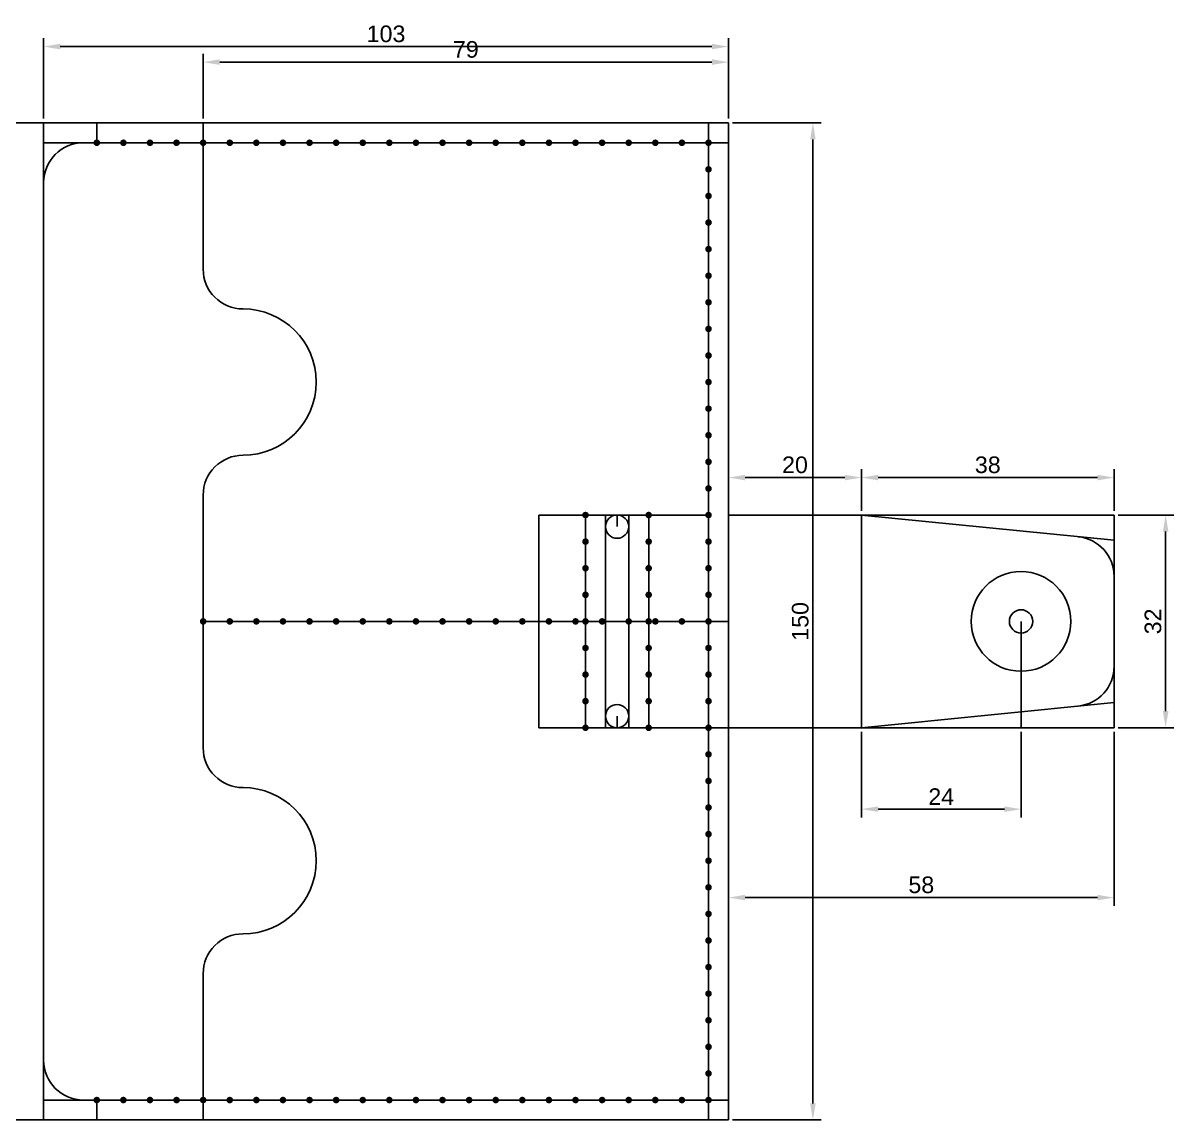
# Model space of a CAD drawing. Header units: millimetres. Extents: x 1335 to 6986, y 304 to 1543.
# Drawn here: x 2566.8 to 2739.9, y 1099.7 to 1264.7 of the extents above; entities that cross this region are included whole.
import ezdxf

# ---------------------------------------------------------------- set-up
doc = ezdxf.new("R2010")
doc.units = ezdxf.units.MM
doc.styles.get("Standard").update_dxf_attribs({"font": 'arial.ttf'})
doc.dimstyles.new('ISO-25', dxfattribs={"dimtxt": 2.5, "dimasz": 2.5, "dimexe": 1.25, "dimexo": 0.625, "dimtad": 1, "dimtxsty": 'Standard', "dimcen": 2.5, "dimadec": 0, "dimazin": 0, "dimtfac": 1, "dimtmove": 0, "dimatfit": 3, "dimfxl": 1, "dimarcsym": 0})

# ---------------------------------------------------------------- blocks, each defined once
blk = doc.blocks.new('*D74')
at = {"color": 0, "lineweight": -2, "transparency": 16777216}
for p, q in [((2673.49, 1249.72), (2686.82, 1249.72)), ((2685.57, 1102.22), (2685.57, 1247.22)), ((2673.49, 1099.72), (2686.82, 1099.72))]:
    blk.add_line(p, q, dxfattribs=at)
at = {"color": 0, "transparency": 16777216}
for points in [[(2685.15, 1247.22), (2685.98, 1247.22), (2685.57, 1249.72)], [(2685.15, 1102.22), (2685.98, 1102.22), (2685.57, 1099.72)]]:
    blk.add_solid(points, dxfattribs=at)
at = {"layer": 'Defpoints', "color": 0, "transparency": 16777216}
for p in [(2672.87, 1249.72), (2685.57, 1249.72), (2672.87, 1099.72)]:
    blk.add_point(p, dxfattribs=at)
at = {"color": 0, "transparency": 16777216, "insert": (2683.67, 1174.72), "char_height": 2.5, "attachment_point": 5, "rotation": 90}
blk.add_mtext('150', dxfattribs=at)
blk = doc.blocks.new('*D75')
at = {"color": 0, "lineweight": -2, "transparency": 16777216}
for p, q in [((2569.87, 1250.35), (2569.87, 1262.44)), ((2672.87, 1250.35), (2672.87, 1262.44)), ((2670.37, 1261.19), (2572.37, 1261.19))]:
    blk.add_line(p, q, dxfattribs=at)
at = {"color": 0, "transparency": 16777216}
for points in [[(2572.37, 1261.61), (2572.37, 1260.77), (2569.87, 1261.19)], [(2670.37, 1261.61), (2670.37, 1260.77), (2672.87, 1261.19)]]:
    blk.add_solid(points, dxfattribs=at)
at = {"layer": 'Defpoints', "color": 0, "transparency": 16777216}
for p in [(2569.87, 1261.19), (2569.87, 1249.72), (2672.87, 1249.72)]:
    blk.add_point(p, dxfattribs=at)
at = {"color": 0, "transparency": 16777216, "insert": (2621.37, 1263.09), "char_height": 2.5, "attachment_point": 5}
blk.add_mtext('103', dxfattribs=at)
blk = doc.blocks.new('*D73')
at = {"color": 0, "lineweight": -2, "transparency": 16777216}
for p, q in [((2593.87, 1250.35), (2593.87, 1260.1)), ((2596.37, 1258.85), (2670.37, 1258.85)), ((2672.87, 1250.35), (2672.87, 1260.1))]:
    blk.add_line(p, q, dxfattribs=at)
at = {"color": 0, "transparency": 16777216}
for points in [[(2596.37, 1259.27), (2596.37, 1258.43), (2593.87, 1258.85)], [(2670.37, 1259.27), (2670.37, 1258.43), (2672.87, 1258.85)]]:
    blk.add_solid(points, dxfattribs=at)
at = {"layer": 'Defpoints', "color": 0, "transparency": 16777216}
for p in [(2672.87, 1258.85), (2593.87, 1249.72), (2672.87, 1249.72)]:
    blk.add_point(p, dxfattribs=at)
at = {"color": 0, "transparency": 16777216, "insert": (2633.37, 1260.75), "char_height": 2.5, "attachment_point": 5}
blk.add_mtext('79', dxfattribs=at)
blk = doc.blocks.new('*D68')
at = {"color": 0, "lineweight": -2, "transparency": 16777216}
for p, q in [((2692.87, 1158.1), (2692.87, 1145.23)), ((2716.87, 1158.1), (2716.87, 1145.23)), ((2695.37, 1146.48), (2714.37, 1146.48))]:
    blk.add_line(p, q, dxfattribs=at)
at = {"color": 0, "transparency": 16777216}
for points in [[(2695.37, 1146.89), (2695.37, 1146.06), (2692.87, 1146.48)], [(2714.37, 1146.89), (2714.37, 1146.06), (2716.87, 1146.48)]]:
    blk.add_solid(points, dxfattribs=at)
at = {"layer": 'Defpoints', "color": 0, "transparency": 16777216}
for p in [(2692.87, 1158.72), (2716.87, 1158.72), (2716.87, 1146.48)]:
    blk.add_point(p, dxfattribs=at)
at = {"color": 0, "transparency": 16777216, "insert": (2704.87, 1148.36), "char_height": 2.5, "attachment_point": 5}
blk.add_mtext('24', dxfattribs=at)
blk = doc.blocks.new('*D69')
at = {"color": 0, "lineweight": -2, "transparency": 16777216}
for p, q in [((2731.49, 1190.72), (2739.87, 1190.72)), ((2738.62, 1188.22), (2738.62, 1161.22)), ((2731.49, 1158.72), (2739.87, 1158.72))]:
    blk.add_line(p, q, dxfattribs=at)
at = {"color": 0, "transparency": 16777216}
for points in [[(2738.2, 1188.22), (2739.04, 1188.22), (2738.62, 1190.72)], [(2738.2, 1161.22), (2739.04, 1161.22), (2738.62, 1158.72)]]:
    blk.add_solid(points, dxfattribs=at)
at = {"layer": 'Defpoints', "color": 0, "transparency": 16777216}
for p in [(2730.87, 1190.72), (2730.87, 1158.72), (2738.62, 1158.72)]:
    blk.add_point(p, dxfattribs=at)
at = {"color": 0, "transparency": 16777216, "insert": (2736.72, 1174.72), "char_height": 2.5, "attachment_point": 5, "rotation": 90}
blk.add_mtext('32', dxfattribs=at)
blk = doc.blocks.new('*D70')
at = {"color": 0, "lineweight": -2, "transparency": 16777216}
for p, q in [((2692.87, 1191.35), (2692.87, 1197.6)), ((2695.37, 1196.35), (2728.37, 1196.35)), ((2730.87, 1191.35), (2730.87, 1197.6))]:
    blk.add_line(p, q, dxfattribs=at)
at = {"color": 0, "transparency": 16777216}
for points in [[(2695.37, 1196.77), (2695.37, 1195.94), (2692.87, 1196.35)], [(2728.37, 1196.77), (2728.37, 1195.94), (2730.87, 1196.35)]]:
    blk.add_solid(points, dxfattribs=at)
at = {"layer": 'Defpoints', "color": 0, "transparency": 16777216}
for p in [(2730.87, 1196.35), (2692.87, 1190.72), (2730.87, 1190.72)]:
    blk.add_point(p, dxfattribs=at)
at = {"color": 0, "transparency": 16777216, "insert": (2711.87, 1198.26), "char_height": 2.5, "attachment_point": 5}
blk.add_mtext('38', dxfattribs=at)
blk = doc.blocks.new('*D71')
at = {"color": 0, "lineweight": -2, "transparency": 16777216}
for p, q in [((2672.87, 1158.1), (2672.87, 1131.92)), ((2730.87, 1158.1), (2730.87, 1131.92)), ((2728.37, 1133.17), (2675.37, 1133.17))]:
    blk.add_line(p, q, dxfattribs=at)
at = {"color": 0, "transparency": 16777216}
for points in [[(2675.37, 1133.59), (2675.37, 1132.76), (2672.87, 1133.17)], [(2728.37, 1133.59), (2728.37, 1132.76), (2730.87, 1133.17)]]:
    blk.add_solid(points, dxfattribs=at)
at = {"layer": 'Defpoints', "color": 0, "transparency": 16777216}
for p in [(2672.87, 1158.72), (2730.87, 1158.72), (2672.87, 1133.17)]:
    blk.add_point(p, dxfattribs=at)
at = {"color": 0, "transparency": 16777216, "insert": (2701.87, 1135.08), "char_height": 2.5, "attachment_point": 5}
blk.add_mtext('58', dxfattribs=at)
blk = doc.blocks.new('*D72')
at = {"color": 0, "lineweight": -2, "transparency": 16777216}
for p, q in [((2672.87, 1191.35), (2672.87, 1197.6)), ((2675.37, 1196.35), (2690.37, 1196.35)), ((2692.87, 1191.35), (2692.87, 1197.6))]:
    blk.add_line(p, q, dxfattribs=at)
at = {"color": 0, "transparency": 16777216}
for points in [[(2675.37, 1196.77), (2675.37, 1195.94), (2672.87, 1196.35)], [(2690.37, 1196.77), (2690.37, 1195.94), (2692.87, 1196.35)]]:
    blk.add_solid(points, dxfattribs=at)
at = {"layer": 'Defpoints', "color": 0, "transparency": 16777216}
for p in [(2692.87, 1196.35), (2672.87, 1190.72), (2692.87, 1190.72)]:
    blk.add_point(p, dxfattribs=at)
at = {"color": 0, "transparency": 16777216, "insert": (2682.87, 1198.26), "char_height": 2.5, "attachment_point": 5}
blk.add_mtext('20', dxfattribs=at)

msp = doc.modelspace()

# ---------------------------------------------------------------- hatches: boundary and pattern name
h = msp.add_hatch(color=256)
h.dxf.hatch_style = 1
h.paths.add_polyline_path([(2577.369, 1246.721, -1), (2578.369, 1246.721, -1)])
h = msp.add_hatch(color=256)
h.dxf.hatch_style = 1
h.paths.add_polyline_path([(2581.369, 1246.721, -1), (2582.369, 1246.721, -1)])
h = msp.add_hatch(color=256)
h.dxf.hatch_style = 1
h.paths.add_polyline_path([(2585.369, 1246.721, -1), (2586.369, 1246.721, -1)])
h = msp.add_hatch(color=256)
h.dxf.hatch_style = 1
h.paths.add_polyline_path([(2589.369, 1246.721, -1), (2590.369, 1246.721, -1)])
h = msp.add_hatch(color=256)
h.dxf.hatch_style = 1
h.paths.add_polyline_path([(2593.369, 1246.721, -1), (2594.369, 1246.721, -1)])
h = msp.add_hatch(color=256)
h.dxf.hatch_style = 1
h.paths.add_polyline_path([(2594.369, 1246.721, 1), (2593.369, 1246.721, 1)])
h = msp.add_hatch(color=256)
h.dxf.hatch_style = 1
h.paths.add_polyline_path([(2597.369, 1246.721, -1), (2598.369, 1246.721, -1)])
h = msp.add_hatch(color=256)
h.dxf.hatch_style = 1
h.paths.add_polyline_path([(2598.369, 1246.721, 1), (2597.369, 1246.721, 1)])
h = msp.add_hatch(color=256)
h.dxf.hatch_style = 1
h.paths.add_polyline_path([(2601.369, 1246.721, -1), (2602.369, 1246.721, -1)])
h = msp.add_hatch(color=256)
h.dxf.hatch_style = 1
h.paths.add_polyline_path([(2602.369, 1246.721, 1), (2601.369, 1246.721, 1)])
h = msp.add_hatch(color=256)
h.dxf.hatch_style = 1
h.paths.add_polyline_path([(2605.369, 1246.721, -1), (2606.369, 1246.721, -1)])
h = msp.add_hatch(color=256)
h.dxf.hatch_style = 1
h.paths.add_polyline_path([(2606.369, 1246.721, 1), (2605.369, 1246.721, 1)])
h = msp.add_hatch(color=256)
h.dxf.hatch_style = 1
h.paths.add_polyline_path([(2609.369, 1246.721, -1), (2610.369, 1246.721, -1)])
h = msp.add_hatch(color=256)
h.dxf.hatch_style = 1
h.paths.add_polyline_path([(2610.369, 1246.721, 1), (2609.369, 1246.721, 1)])
h = msp.add_hatch(color=256)
h.dxf.hatch_style = 1
h.paths.add_polyline_path([(2613.369, 1246.721, -1), (2614.369, 1246.721, -1)])
h = msp.add_hatch(color=256)
h.dxf.hatch_style = 1
h.paths.add_polyline_path([(2614.369, 1246.721, 1), (2613.369, 1246.721, 1)])
h = msp.add_hatch(color=256)
h.dxf.hatch_style = 1
h.paths.add_polyline_path([(2617.369, 1246.721, -1), (2618.369, 1246.721, -1)])
h = msp.add_hatch(color=256)
h.dxf.hatch_style = 1
h.paths.add_polyline_path([(2618.369, 1246.721, 1), (2617.369, 1246.721, 1)])
h = msp.add_hatch(color=256)
h.dxf.hatch_style = 1
h.paths.add_polyline_path([(2621.369, 1246.721, -1), (2622.369, 1246.721, -1)])
h = msp.add_hatch(color=256)
h.dxf.hatch_style = 1
h.paths.add_polyline_path([(2622.369, 1246.721, 1), (2621.369, 1246.721, 1)])
h = msp.add_hatch(color=256)
h.dxf.hatch_style = 1
h.paths.add_polyline_path([(2625.369, 1246.721, -1), (2626.369, 1246.721, -1)])
h = msp.add_hatch(color=256)
h.dxf.hatch_style = 1
h.paths.add_polyline_path([(2626.369, 1246.721, 1), (2625.369, 1246.721, 1)])
h = msp.add_hatch(color=256)
h.dxf.hatch_style = 1
h.paths.add_polyline_path([(2629.369, 1246.721, -1), (2630.369, 1246.721, -1)])
h = msp.add_hatch(color=256)
h.dxf.hatch_style = 1
h.paths.add_polyline_path([(2630.369, 1246.721, 1), (2629.369, 1246.721, 1)])
h = msp.add_hatch(color=256)
h.dxf.hatch_style = 1
h.paths.add_polyline_path([(2633.369, 1246.721, -1), (2634.369, 1246.721, -1)])
h = msp.add_hatch(color=256)
h.dxf.hatch_style = 1
h.paths.add_polyline_path([(2634.369, 1246.721, 1), (2633.369, 1246.721, 1)])
h = msp.add_hatch(color=256)
h.dxf.hatch_style = 1
h.paths.add_polyline_path([(2637.369, 1246.721, -1), (2638.369, 1246.721, -1)])
h = msp.add_hatch(color=256)
h.dxf.hatch_style = 1
h.paths.add_polyline_path([(2638.369, 1246.721, 1), (2637.369, 1246.721, 1)])
h = msp.add_hatch(color=256)
h.dxf.hatch_style = 1
h.paths.add_polyline_path([(2641.369, 1246.721, -1), (2642.369, 1246.721, -1)])
h = msp.add_hatch(color=256)
h.dxf.hatch_style = 1
h.paths.add_polyline_path([(2642.369, 1246.721, 1), (2641.369, 1246.721, 1)])
h = msp.add_hatch(color=256)
h.dxf.hatch_style = 1
h.paths.add_polyline_path([(2645.369, 1246.721, -1), (2646.369, 1246.721, -1)])
h = msp.add_hatch(color=256)
h.dxf.hatch_style = 1
h.paths.add_polyline_path([(2646.369, 1246.721, 1), (2645.369, 1246.721, 1)])
h = msp.add_hatch(color=256)
h.dxf.hatch_style = 1
h.paths.add_polyline_path([(2649.369, 1246.721, -1), (2650.369, 1246.721, -1)])
h = msp.add_hatch(color=256)
h.dxf.hatch_style = 1
h.paths.add_polyline_path([(2650.369, 1246.721, 1), (2649.369, 1246.721, 1)])
h = msp.add_hatch(color=256)
h.dxf.hatch_style = 1
h.paths.add_polyline_path([(2653.369, 1246.721, -1), (2654.369, 1246.721, -1)])
h = msp.add_hatch(color=256)
h.dxf.hatch_style = 1
h.paths.add_polyline_path([(2654.369, 1246.721, 1), (2653.369, 1246.721, 1)])
h = msp.add_hatch(color=256)
h.dxf.hatch_style = 1
h.paths.add_polyline_path([(2657.369, 1246.721, -1), (2658.369, 1246.721, -1)])
h = msp.add_hatch(color=256)
h.dxf.hatch_style = 1
h.paths.add_polyline_path([(2658.369, 1246.721, 1), (2657.369, 1246.721, 1)])
h = msp.add_hatch(color=256)
h.dxf.hatch_style = 1
h.paths.add_polyline_path([(2661.369, 1246.721, -1), (2662.369, 1246.721, -1)])
h = msp.add_hatch(color=256)
h.dxf.hatch_style = 1
h.paths.add_polyline_path([(2662.369, 1246.721, 1), (2661.369, 1246.721, 1)])
h = msp.add_hatch(color=256)
h.dxf.hatch_style = 1
h.paths.add_polyline_path([(2665.369, 1246.721, -1), (2666.369, 1246.721, -1)])
h = msp.add_hatch(color=256)
h.dxf.hatch_style = 1
h.paths.add_polyline_path([(2666.369, 1246.721, 1), (2665.369, 1246.721, 1)])
h = msp.add_hatch(color=256)
h.dxf.hatch_style = 1
h.paths.add_polyline_path([(2669.369, 1246.721, -1), (2670.369, 1246.721, -1)])
h = msp.add_hatch(color=256)
h.dxf.hatch_style = 1
h.paths.add_polyline_path([(2670.369, 1246.721, 1), (2669.369, 1246.721, 1)])
h = msp.add_hatch(color=256)
h.dxf.hatch_style = 1
h.paths.add_polyline_path([(2669.369, 1242.721, -1), (2670.369, 1242.721, -1)])
h = msp.add_hatch(color=256)
h.dxf.hatch_style = 1
h.paths.add_polyline_path([(2670.369, 1242.721, 1), (2669.369, 1242.721, 1)])
h = msp.add_hatch(color=256)
h.dxf.hatch_style = 1
h.paths.add_polyline_path([(2669.369, 1238.721, -1), (2670.369, 1238.721, -1)])
h = msp.add_hatch(color=256)
h.dxf.hatch_style = 1
h.paths.add_polyline_path([(2670.369, 1238.721, 1), (2669.369, 1238.721, 1)])
h = msp.add_hatch(color=256)
h.dxf.hatch_style = 1
h.paths.add_polyline_path([(2669.369, 1234.721, -1), (2670.369, 1234.721, -1)])
h = msp.add_hatch(color=256)
h.dxf.hatch_style = 1
h.paths.add_polyline_path([(2670.369, 1234.721, 1), (2669.369, 1234.721, 1)])
h = msp.add_hatch(color=256)
h.dxf.hatch_style = 1
h.paths.add_polyline_path([(2669.369, 1230.721, -1), (2670.369, 1230.721, -1)])
h = msp.add_hatch(color=256)
h.dxf.hatch_style = 1
h.paths.add_polyline_path([(2670.369, 1230.721, 1), (2669.369, 1230.721, 1)])
h = msp.add_hatch(color=256)
h.dxf.hatch_style = 1
h.paths.add_polyline_path([(2669.369, 1226.721, -1), (2670.369, 1226.721, -1)])
h = msp.add_hatch(color=256)
h.dxf.hatch_style = 1
h.paths.add_polyline_path([(2670.369, 1226.721, 1), (2669.369, 1226.721, 1)])
h = msp.add_hatch(color=256)
h.dxf.hatch_style = 1
h.paths.add_polyline_path([(2669.369, 1222.721, -1), (2670.369, 1222.721, -1)])
h = msp.add_hatch(color=256)
h.dxf.hatch_style = 1
h.paths.add_polyline_path([(2670.369, 1222.721, 1), (2669.369, 1222.721, 1)])
h = msp.add_hatch(color=256)
h.dxf.hatch_style = 1
h.paths.add_polyline_path([(2669.369, 1218.721, -1), (2670.369, 1218.721, -1)])
h = msp.add_hatch(color=256)
h.dxf.hatch_style = 1
h.paths.add_polyline_path([(2670.369, 1218.721, 1), (2669.369, 1218.721, 1)])
h = msp.add_hatch(color=256)
h.dxf.hatch_style = 1
h.paths.add_polyline_path([(2669.369, 1214.721, -1), (2670.369, 1214.721, -1)])
h = msp.add_hatch(color=256)
h.dxf.hatch_style = 1
h.paths.add_polyline_path([(2670.369, 1214.721, 1), (2669.369, 1214.721, 1)])
h = msp.add_hatch(color=256)
h.dxf.hatch_style = 1
h.paths.add_polyline_path([(2669.369, 1210.721, -1), (2670.369, 1210.721, -1)])
h = msp.add_hatch(color=256)
h.dxf.hatch_style = 1
h.paths.add_polyline_path([(2670.369, 1210.721, 1), (2669.369, 1210.721, 1)])
h = msp.add_hatch(color=256)
h.dxf.hatch_style = 1
h.paths.add_polyline_path([(2669.369, 1206.721, -1), (2670.369, 1206.721, -1)])
h = msp.add_hatch(color=256)
h.dxf.hatch_style = 1
h.paths.add_polyline_path([(2670.369, 1206.721, 1), (2669.369, 1206.721, 1)])
h = msp.add_hatch(color=256)
h.dxf.hatch_style = 1
h.paths.add_polyline_path([(2669.369, 1202.721, -1), (2670.369, 1202.721, -1)])
h = msp.add_hatch(color=256)
h.dxf.hatch_style = 1
h.paths.add_polyline_path([(2670.369, 1202.721, 1), (2669.369, 1202.721, 1)])
h = msp.add_hatch(color=256)
h.dxf.hatch_style = 1
h.paths.add_polyline_path([(2669.369, 1198.721, -1), (2670.369, 1198.721, -1)])
h = msp.add_hatch(color=256)
h.dxf.hatch_style = 1
h.paths.add_polyline_path([(2670.369, 1198.721, 1), (2669.369, 1198.721, 1)])
h = msp.add_hatch(color=256)
h.dxf.hatch_style = 1
h.paths.add_polyline_path([(2669.369, 1194.721, -1), (2670.369, 1194.721, -1)])
h = msp.add_hatch(color=256)
h.dxf.hatch_style = 1
h.paths.add_polyline_path([(2670.369, 1194.721, 1), (2669.369, 1194.721, 1)])
h = msp.add_hatch(color=256)
h.dxf.hatch_style = 1
h.paths.add_polyline_path([(2651.869, 1190.721, 1), (2650.869, 1190.721, 1)])
h = msp.add_hatch(color=256)
h.dxf.hatch_style = 1
h.paths.add_polyline_path([(2661.369, 1190.721, 1), (2660.369, 1190.721, 1)])
h = msp.add_hatch(color=256)
h.dxf.hatch_style = 1
h.paths.add_polyline_path([(2669.369, 1190.721, -1), (2670.369, 1190.721, -1)])
h = msp.add_hatch(color=256)
h.dxf.hatch_style = 1
h.paths.add_polyline_path([(2670.369, 1190.721, 1), (2669.369, 1190.721, 1)])
h = msp.add_hatch(color=256)
h.dxf.hatch_style = 1
h.paths.add_polyline_path([(2651.869, 1186.721, 1), (2650.869, 1186.721, 1)])
h = msp.add_hatch(color=256)
h.dxf.hatch_style = 1
h.paths.add_polyline_path([(2661.369, 1186.721, 1), (2660.369, 1186.721, 1)])
h = msp.add_hatch(color=256)
h.dxf.hatch_style = 1
h.paths.add_polyline_path([(2669.369, 1186.721, -1), (2670.369, 1186.721, -1)])
h = msp.add_hatch(color=256)
h.dxf.hatch_style = 1
h.paths.add_polyline_path([(2670.369, 1186.721, 1), (2669.369, 1186.721, 1)])
h = msp.add_hatch(color=256)
h.dxf.hatch_style = 1
h.paths.add_polyline_path([(2651.869, 1182.721, 1), (2650.869, 1182.721, 1)])
h = msp.add_hatch(color=256)
h.dxf.hatch_style = 1
h.paths.add_polyline_path([(2661.369, 1182.721, 1), (2660.369, 1182.721, 1)])
h = msp.add_hatch(color=256)
h.dxf.hatch_style = 1
h.paths.add_polyline_path([(2669.369, 1182.721, -1), (2670.369, 1182.721, -1)])
h = msp.add_hatch(color=256)
h.dxf.hatch_style = 1
h.paths.add_polyline_path([(2670.369, 1182.721, 1), (2669.369, 1182.721, 1)])
h = msp.add_hatch(color=256)
h.dxf.hatch_style = 1
h.paths.add_polyline_path([(2651.869, 1178.721, 1), (2650.869, 1178.721, 1)])
h = msp.add_hatch(color=256)
h.dxf.hatch_style = 1
h.paths.add_polyline_path([(2661.369, 1178.721, 1), (2660.369, 1178.721, 1)])
h = msp.add_hatch(color=256)
h.dxf.hatch_style = 1
h.paths.add_polyline_path([(2669.369, 1178.721, -1), (2670.369, 1178.721, -1)])
h = msp.add_hatch(color=256)
h.dxf.hatch_style = 1
h.paths.add_polyline_path([(2670.369, 1178.721, 1), (2669.369, 1178.721, 1)])
h = msp.add_hatch(color=256)
h.dxf.hatch_style = 1
h.paths.add_polyline_path([(2594.369, 1174.721, 1), (2593.369, 1174.721, 1)])
h = msp.add_hatch(color=256)
h.dxf.hatch_style = 1
h.paths.add_polyline_path([(2598.369, 1174.721, 1), (2597.369, 1174.721, 1)])
h = msp.add_hatch(color=256)
h.dxf.hatch_style = 1
h.paths.add_polyline_path([(2602.369, 1174.721, 1), (2601.369, 1174.721, 1)])
h = msp.add_hatch(color=256)
h.dxf.hatch_style = 1
h.paths.add_polyline_path([(2606.369, 1174.721, 1), (2605.369, 1174.721, 1)])
h = msp.add_hatch(color=256)
h.dxf.hatch_style = 1
h.paths.add_polyline_path([(2610.369, 1174.721, 1), (2609.369, 1174.721, 1)])
h = msp.add_hatch(color=256)
h.dxf.hatch_style = 1
h.paths.add_polyline_path([(2614.369, 1174.721, 1), (2613.369, 1174.721, 1)])
h = msp.add_hatch(color=256)
h.dxf.hatch_style = 1
h.paths.add_polyline_path([(2618.369, 1174.721, 1), (2617.369, 1174.721, 1)])
h = msp.add_hatch(color=256)
h.dxf.hatch_style = 1
h.paths.add_polyline_path([(2622.369, 1174.721, 1), (2621.369, 1174.721, 1)])
h = msp.add_hatch(color=256)
h.dxf.hatch_style = 1
h.paths.add_polyline_path([(2626.369, 1174.721, 1), (2625.369, 1174.721, 1)])
h = msp.add_hatch(color=256)
h.dxf.hatch_style = 1
h.paths.add_polyline_path([(2630.369, 1174.721, 1), (2629.369, 1174.721, 1)])
h = msp.add_hatch(color=256)
h.dxf.hatch_style = 1
h.paths.add_polyline_path([(2634.369, 1174.721, 1), (2633.369, 1174.721, 1)])
h = msp.add_hatch(color=256)
h.dxf.hatch_style = 1
h.paths.add_polyline_path([(2638.369, 1174.721, 1), (2637.369, 1174.721, 1)])
h = msp.add_hatch(color=256)
h.dxf.hatch_style = 1
h.paths.add_polyline_path([(2642.369, 1174.721, 1), (2641.369, 1174.721, 1)])
h = msp.add_hatch(color=256)
h.dxf.hatch_style = 1
h.paths.add_polyline_path([(2646.369, 1174.721, 1), (2645.369, 1174.721, 1)])
h = msp.add_hatch(color=256)
h.dxf.hatch_style = 1
h.paths.add_polyline_path([(2650.369, 1174.721, 1), (2649.369, 1174.721, 1)])
h = msp.add_hatch(color=256)
h.dxf.hatch_style = 1
h.paths.add_polyline_path([(2651.869, 1174.721, 1), (2650.869, 1174.721, 1)])
h = msp.add_hatch(color=256)
h.dxf.hatch_style = 1
h.paths.add_polyline_path([(2654.369, 1174.721, 1), (2653.369, 1174.721, 1)])
h = msp.add_hatch(color=256)
h.dxf.hatch_style = 1
h.paths.add_polyline_path([(2658.369, 1174.721, 1), (2657.369, 1174.721, 1)])
h = msp.add_hatch(color=256)
h.dxf.hatch_style = 1
h.paths.add_polyline_path([(2661.369, 1174.721, 1), (2660.369, 1174.721, 1)])
h = msp.add_hatch(color=256)
h.dxf.hatch_style = 1
h.paths.add_polyline_path([(2662.369, 1174.721, 1), (2661.369, 1174.721, 1)])
h = msp.add_hatch(color=256)
h.dxf.hatch_style = 1
h.paths.add_polyline_path([(2666.369, 1174.721, 1), (2665.369, 1174.721, 1)])
h = msp.add_hatch(color=256)
h.dxf.hatch_style = 1
h.paths.add_polyline_path([(2669.369, 1174.721, -1), (2670.369, 1174.721, -1)])
h = msp.add_hatch(color=256)
h.dxf.hatch_style = 1
h.paths.add_polyline_path([(2670.369, 1174.721, 1), (2669.369, 1174.721, 1)])
h = msp.add_hatch(color=256)
h.dxf.hatch_style = 1
h.paths.add_polyline_path([(2651.869, 1170.721, 1), (2650.869, 1170.721, 1)])
h = msp.add_hatch(color=256)
h.dxf.hatch_style = 1
h.paths.add_polyline_path([(2661.369, 1170.721, 1), (2660.369, 1170.721, 1)])
h = msp.add_hatch(color=256)
h.dxf.hatch_style = 1
h.paths.add_polyline_path([(2669.369, 1170.721, -1), (2670.369, 1170.721, -1)])
h = msp.add_hatch(color=256)
h.dxf.hatch_style = 1
h.paths.add_polyline_path([(2670.369, 1170.721, 1), (2669.369, 1170.721, 1)])
h = msp.add_hatch(color=256)
h.dxf.hatch_style = 1
h.paths.add_polyline_path([(2651.869, 1166.721, 1), (2650.869, 1166.721, 1)])
h = msp.add_hatch(color=256)
h.dxf.hatch_style = 1
h.paths.add_polyline_path([(2661.369, 1166.721, 1), (2660.369, 1166.721, 1)])
h = msp.add_hatch(color=256)
h.dxf.hatch_style = 1
h.paths.add_polyline_path([(2669.369, 1166.721, -1), (2670.369, 1166.721, -1)])
h = msp.add_hatch(color=256)
h.dxf.hatch_style = 1
h.paths.add_polyline_path([(2670.369, 1166.721, 1), (2669.369, 1166.721, 1)])
h = msp.add_hatch(color=256)
h.dxf.hatch_style = 1
h.paths.add_polyline_path([(2651.869, 1162.721, 1), (2650.869, 1162.721, 1)])
h = msp.add_hatch(color=256)
h.dxf.hatch_style = 1
h.paths.add_polyline_path([(2661.369, 1162.721, 1), (2660.369, 1162.721, 1)])
h = msp.add_hatch(color=256)
h.dxf.hatch_style = 1
h.paths.add_polyline_path([(2669.369, 1162.721, -1), (2670.369, 1162.721, -1)])
h = msp.add_hatch(color=256)
h.dxf.hatch_style = 1
h.paths.add_polyline_path([(2670.369, 1162.721, 1), (2669.369, 1162.721, 1)])
h = msp.add_hatch(color=256)
h.dxf.hatch_style = 1
h.paths.add_polyline_path([(2651.869, 1158.721, 1), (2650.869, 1158.721, 1)])
h = msp.add_hatch(color=256)
h.dxf.hatch_style = 1
h.paths.add_polyline_path([(2661.369, 1158.721, 1), (2660.369, 1158.721, 1)])
h = msp.add_hatch(color=256)
h.dxf.hatch_style = 1
h.paths.add_polyline_path([(2669.369, 1158.721, -1), (2670.369, 1158.721, -1)])
h = msp.add_hatch(color=256)
h.dxf.hatch_style = 1
h.paths.add_polyline_path([(2670.369, 1158.721, 1), (2669.369, 1158.721, 1)])
h = msp.add_hatch(color=256)
h.dxf.hatch_style = 1
h.paths.add_polyline_path([(2669.369, 1154.721, -1), (2670.369, 1154.721, -1)])
h = msp.add_hatch(color=256)
h.dxf.hatch_style = 1
h.paths.add_polyline_path([(2670.369, 1154.721, 1), (2669.369, 1154.721, 1)])
h = msp.add_hatch(color=256)
h.dxf.hatch_style = 1
h.paths.add_polyline_path([(2669.369, 1150.721, -1), (2670.369, 1150.721, -1)])
h = msp.add_hatch(color=256)
h.dxf.hatch_style = 1
h.paths.add_polyline_path([(2670.369, 1150.721, 1), (2669.369, 1150.721, 1)])
h = msp.add_hatch(color=256)
h.dxf.hatch_style = 1
h.paths.add_polyline_path([(2669.369, 1146.721, -1), (2670.369, 1146.721, -1)])
h = msp.add_hatch(color=256)
h.dxf.hatch_style = 1
h.paths.add_polyline_path([(2670.369, 1146.721, 1), (2669.369, 1146.721, 1)])
h = msp.add_hatch(color=256)
h.dxf.hatch_style = 1
h.paths.add_polyline_path([(2669.369, 1142.721, -1), (2670.369, 1142.721, -1)])
h = msp.add_hatch(color=256)
h.dxf.hatch_style = 1
h.paths.add_polyline_path([(2670.369, 1142.721, 1), (2669.369, 1142.721, 1)])
h = msp.add_hatch(color=256)
h.dxf.hatch_style = 1
h.paths.add_polyline_path([(2669.369, 1138.721, -1), (2670.369, 1138.721, -1)])
h = msp.add_hatch(color=256)
h.dxf.hatch_style = 1
h.paths.add_polyline_path([(2670.369, 1138.721, 1), (2669.369, 1138.721, 1)])
h = msp.add_hatch(color=256)
h.dxf.hatch_style = 1
h.paths.add_polyline_path([(2669.369, 1134.721, -1), (2670.369, 1134.721, -1)])
h = msp.add_hatch(color=256)
h.dxf.hatch_style = 1
h.paths.add_polyline_path([(2670.369, 1134.721, 1), (2669.369, 1134.721, 1)])
h = msp.add_hatch(color=256)
h.dxf.hatch_style = 1
h.paths.add_polyline_path([(2669.369, 1130.721, -1), (2670.369, 1130.721, -1)])
h = msp.add_hatch(color=256)
h.dxf.hatch_style = 1
h.paths.add_polyline_path([(2670.369, 1130.721, 1), (2669.369, 1130.721, 1)])
h = msp.add_hatch(color=256)
h.dxf.hatch_style = 1
h.paths.add_polyline_path([(2669.369, 1126.721, -1), (2670.369, 1126.721, -1)])
h = msp.add_hatch(color=256)
h.dxf.hatch_style = 1
h.paths.add_polyline_path([(2670.369, 1126.721, 1), (2669.369, 1126.721, 1)])
h = msp.add_hatch(color=256)
h.dxf.hatch_style = 1
h.paths.add_polyline_path([(2669.369, 1122.721, -1), (2670.369, 1122.721, -1)])
h = msp.add_hatch(color=256)
h.dxf.hatch_style = 1
h.paths.add_polyline_path([(2670.369, 1122.721, 1), (2669.369, 1122.721, 1)])
h = msp.add_hatch(color=256)
h.dxf.hatch_style = 1
h.paths.add_polyline_path([(2669.369, 1118.721, -1), (2670.369, 1118.721, -1)])
h = msp.add_hatch(color=256)
h.dxf.hatch_style = 1
h.paths.add_polyline_path([(2670.369, 1118.721, 1), (2669.369, 1118.721, 1)])
h = msp.add_hatch(color=256)
h.dxf.hatch_style = 1
h.paths.add_polyline_path([(2669.369, 1114.721, -1), (2670.369, 1114.721, -1)])
h = msp.add_hatch(color=256)
h.dxf.hatch_style = 1
h.paths.add_polyline_path([(2670.369, 1114.721, 1), (2669.369, 1114.721, 1)])
h = msp.add_hatch(color=256)
h.dxf.hatch_style = 1
h.paths.add_polyline_path([(2669.369, 1110.721, -1), (2670.369, 1110.721, -1)])
h = msp.add_hatch(color=256)
h.dxf.hatch_style = 1
h.paths.add_polyline_path([(2670.369, 1110.721, 1), (2669.369, 1110.721, 1)])
h = msp.add_hatch(color=256)
h.dxf.hatch_style = 1
h.paths.add_polyline_path([(2669.369, 1106.721, -1), (2670.369, 1106.721, -1)])
h = msp.add_hatch(color=256)
h.dxf.hatch_style = 1
h.paths.add_polyline_path([(2670.369, 1106.721, 1), (2669.369, 1106.721, 1)])
h = msp.add_hatch(color=256)
h.dxf.hatch_style = 1
h.paths.add_polyline_path([(2577.369, 1102.721, -1), (2578.369, 1102.721, -1)])
h = msp.add_hatch(color=256)
h.dxf.hatch_style = 1
h.paths.add_polyline_path([(2581.369, 1102.721, -1), (2582.369, 1102.721, -1)])
h = msp.add_hatch(color=256)
h.dxf.hatch_style = 1
h.paths.add_polyline_path([(2585.369, 1102.721, -1), (2586.369, 1102.721, -1)])
h = msp.add_hatch(color=256)
h.dxf.hatch_style = 1
h.paths.add_polyline_path([(2589.369, 1102.721, -1), (2590.369, 1102.721, -1)])
h = msp.add_hatch(color=256)
h.dxf.hatch_style = 1
h.paths.add_polyline_path([(2593.369, 1102.721, -1), (2594.369, 1102.721, -1)])
h = msp.add_hatch(color=256)
h.dxf.hatch_style = 1
h.paths.add_polyline_path([(2594.369, 1102.721, 1), (2593.369, 1102.721, 1)])
h = msp.add_hatch(color=256)
h.dxf.hatch_style = 1
h.paths.add_polyline_path([(2597.369, 1102.721, -1), (2598.369, 1102.721, -1)])
h = msp.add_hatch(color=256)
h.dxf.hatch_style = 1
h.paths.add_polyline_path([(2598.369, 1102.721, 1), (2597.369, 1102.721, 1)])
h = msp.add_hatch(color=256)
h.dxf.hatch_style = 1
h.paths.add_polyline_path([(2601.369, 1102.721, -1), (2602.369, 1102.721, -1)])
h = msp.add_hatch(color=256)
h.dxf.hatch_style = 1
h.paths.add_polyline_path([(2602.369, 1102.721, 1), (2601.369, 1102.721, 1)])
h = msp.add_hatch(color=256)
h.dxf.hatch_style = 1
h.paths.add_polyline_path([(2605.369, 1102.721, -1), (2606.369, 1102.721, -1)])
h = msp.add_hatch(color=256)
h.dxf.hatch_style = 1
h.paths.add_polyline_path([(2606.369, 1102.721, 1), (2605.369, 1102.721, 1)])
h = msp.add_hatch(color=256)
h.dxf.hatch_style = 1
h.paths.add_polyline_path([(2609.369, 1102.721, -1), (2610.369, 1102.721, -1)])
h = msp.add_hatch(color=256)
h.dxf.hatch_style = 1
h.paths.add_polyline_path([(2610.369, 1102.721, 1), (2609.369, 1102.721, 1)])
h = msp.add_hatch(color=256)
h.dxf.hatch_style = 1
h.paths.add_polyline_path([(2613.369, 1102.721, -1), (2614.369, 1102.721, -1)])
h = msp.add_hatch(color=256)
h.dxf.hatch_style = 1
h.paths.add_polyline_path([(2614.369, 1102.721, 1), (2613.369, 1102.721, 1)])
h = msp.add_hatch(color=256)
h.dxf.hatch_style = 1
h.paths.add_polyline_path([(2617.369, 1102.721, -1), (2618.369, 1102.721, -1)])
h = msp.add_hatch(color=256)
h.dxf.hatch_style = 1
h.paths.add_polyline_path([(2618.369, 1102.721, 1), (2617.369, 1102.721, 1)])
h = msp.add_hatch(color=256)
h.dxf.hatch_style = 1
h.paths.add_polyline_path([(2621.369, 1102.721, -1), (2622.369, 1102.721, -1)])
h = msp.add_hatch(color=256)
h.dxf.hatch_style = 1
h.paths.add_polyline_path([(2622.369, 1102.721, 1), (2621.369, 1102.721, 1)])
h = msp.add_hatch(color=256)
h.dxf.hatch_style = 1
h.paths.add_polyline_path([(2625.369, 1102.721, -1), (2626.369, 1102.721, -1)])
h = msp.add_hatch(color=256)
h.dxf.hatch_style = 1
h.paths.add_polyline_path([(2626.369, 1102.721, 1), (2625.369, 1102.721, 1)])
h = msp.add_hatch(color=256)
h.dxf.hatch_style = 1
h.paths.add_polyline_path([(2629.369, 1102.721, -1), (2630.369, 1102.721, -1)])
h = msp.add_hatch(color=256)
h.dxf.hatch_style = 1
h.paths.add_polyline_path([(2630.369, 1102.721, 1), (2629.369, 1102.721, 1)])
h = msp.add_hatch(color=256)
h.dxf.hatch_style = 1
h.paths.add_polyline_path([(2633.369, 1102.721, -1), (2634.369, 1102.721, -1)])
h = msp.add_hatch(color=256)
h.dxf.hatch_style = 1
h.paths.add_polyline_path([(2634.369, 1102.721, 1), (2633.369, 1102.721, 1)])
h = msp.add_hatch(color=256)
h.dxf.hatch_style = 1
h.paths.add_polyline_path([(2637.369, 1102.721, -1), (2638.369, 1102.721, -1)])
h = msp.add_hatch(color=256)
h.dxf.hatch_style = 1
h.paths.add_polyline_path([(2638.369, 1102.721, 1), (2637.369, 1102.721, 1)])
h = msp.add_hatch(color=256)
h.dxf.hatch_style = 1
h.paths.add_polyline_path([(2641.369, 1102.721, -1), (2642.369, 1102.721, -1)])
h = msp.add_hatch(color=256)
h.dxf.hatch_style = 1
h.paths.add_polyline_path([(2642.369, 1102.721, 1), (2641.369, 1102.721, 1)])
h = msp.add_hatch(color=256)
h.dxf.hatch_style = 1
h.paths.add_polyline_path([(2645.369, 1102.721, -1), (2646.369, 1102.721, -1)])
h = msp.add_hatch(color=256)
h.dxf.hatch_style = 1
h.paths.add_polyline_path([(2646.369, 1102.721, 1), (2645.369, 1102.721, 1)])
h = msp.add_hatch(color=256)
h.dxf.hatch_style = 1
h.paths.add_polyline_path([(2649.369, 1102.721, -1), (2650.369, 1102.721, -1)])
h = msp.add_hatch(color=256)
h.dxf.hatch_style = 1
h.paths.add_polyline_path([(2650.369, 1102.721, 1), (2649.369, 1102.721, 1)])
h = msp.add_hatch(color=256)
h.dxf.hatch_style = 1
h.paths.add_polyline_path([(2653.369, 1102.721, -1), (2654.369, 1102.721, -1)])
h = msp.add_hatch(color=256)
h.dxf.hatch_style = 1
h.paths.add_polyline_path([(2654.369, 1102.721, 1), (2653.369, 1102.721, 1)])
h = msp.add_hatch(color=256)
h.dxf.hatch_style = 1
h.paths.add_polyline_path([(2657.369, 1102.721, -1), (2658.369, 1102.721, -1)])
h = msp.add_hatch(color=256)
h.dxf.hatch_style = 1
h.paths.add_polyline_path([(2658.369, 1102.721, 1), (2657.369, 1102.721, 1)])
h = msp.add_hatch(color=256)
h.dxf.hatch_style = 1
h.paths.add_polyline_path([(2661.369, 1102.721, -1), (2662.369, 1102.721, -1)])
h = msp.add_hatch(color=256)
h.dxf.hatch_style = 1
h.paths.add_polyline_path([(2662.369, 1102.721, 1), (2661.369, 1102.721, 1)])
h = msp.add_hatch(color=256)
h.dxf.hatch_style = 1
h.paths.add_polyline_path([(2665.369, 1102.721, -1), (2666.369, 1102.721, -1)])
h = msp.add_hatch(color=256)
h.dxf.hatch_style = 1
h.paths.add_polyline_path([(2666.369, 1102.721, 1), (2665.369, 1102.721, 1)])
h = msp.add_hatch(color=256)
h.dxf.hatch_style = 1
h.paths.add_polyline_path([(2669.369, 1102.721, -1), (2670.369, 1102.721, -1)])
h = msp.add_hatch(color=256)
h.dxf.hatch_style = 1
h.paths.add_polyline_path([(2670.369, 1102.721, 1), (2669.369, 1102.721, 1)])

# ---------------------------------------------------------------- linework, layer by layer
for p, q in [((2549.869, 1249.721), (2569.869, 1249.721)), ((2569.869, 1099.721), (2569.869, 1249.721)), ((2569.869, 1249.721), (2672.869, 1249.721)), ((2569.869, 1249.721), (2569.869, 1246.721)), ((2569.869, 1249.721), (2577.869, 1249.721)), ((2577.869, 1249.721), (2577.869, 1246.721)), ((2577.869, 1246.721), (2577.869, 1249.721)), ((2577.869, 1249.721), (2672.869, 1249.721)), ((2672.869, 1249.721), (2593.869, 1249.721)), ((2593.869, 1249.721), (2593.869, 1246.721)), ((2593.869, 1227.721), (2593.869, 1249.721)), ((2672.869, 1249.721), (2669.869, 1249.721)), ((2669.869, 1249.721), (2669.869, 1099.721)), ((2672.869, 1249.721), (2669.869, 1249.721)), ((2669.869, 1249.721), (2669.869, 1099.721)), ((2672.869, 1249.721), (2672.869, 1099.721)), ((2672.869, 1246.721), (2672.869, 1249.721)), ((2672.869, 1099.721), (2672.869, 1249.721)), ((2672.869, 1246.721), (2672.869, 1249.721)), ((2569.869, 1246.721), (2672.869, 1246.721)), ((2593.869, 1246.721), (2672.869, 1246.721)), ((2672.869, 1154.721), (2672.869, 1194.721)), ((2593.869, 1174.721), (2593.869, 1193.721)), ((2654.369, 1190.721), (2644.369, 1190.721)), ((2644.369, 1190.721), (2644.369, 1158.721)), ((2654.369, 1190.721), (2651.369, 1190.721)), ((2651.369, 1190.721), (2651.369, 1158.721)), ((2654.369, 1190.721), (2654.369, 1158.721)), ((2654.369, 1190.721), (2657.869, 1190.721)), ((2657.869, 1190.721), (2656.119, 1190.721)), ((2656.119, 1190.721), (2656.119, 1188.971)), ((2657.869, 1190.721), (2657.869, 1158.721)), ((2669.869, 1190.721), (2657.869, 1190.721)), ((2657.869, 1190.721), (2657.869, 1158.721)), ((2657.869, 1190.721), (2660.869, 1190.721)), ((2660.869, 1190.721), (2660.869, 1158.721)), ((2672.869, 1158.721), (2672.869, 1190.721)), ((2672.869, 1190.721), (2692.869, 1190.721)), ((2692.869, 1158.721), (2692.869, 1190.721)), ((2692.869, 1190.721), (2692.869, 1158.721)), ((2730.869, 1190.721), (2692.869, 1190.721)), ((2692.869, 1190.721), (2730.869, 1186.921)), ((2692.869, 1158.721), (2692.869, 1190.721)), ((2730.869, 1158.721), (2730.869, 1190.721)), ((2672.869, 1174.721), (2593.869, 1174.721)), ((2593.869, 1155.721), (2593.869, 1174.721)), ((2672.869, 1099.721), (2672.869, 1174.721)), ((2672.869, 1174.721), (2672.869, 1154.721)), ((2716.869, 1158.721), (2716.869, 1174.721)), ((2692.869, 1158.721), (2730.869, 1162.521)), ((2656.119, 1158.721), (2656.119, 1160.471)), ((2644.369, 1158.721), (2654.369, 1158.721)), ((2654.369, 1158.721), (2657.869, 1158.721)), ((2657.869, 1158.721), (2656.119, 1158.721)), ((2672.869, 1158.721), (2657.869, 1158.721)), ((2672.869, 1154.721), (2672.869, 1158.721)), ((2672.869, 1158.721), (2692.869, 1158.721)), ((2692.869, 1158.721), (2730.869, 1158.721)), ((2593.869, 1099.721), (2593.869, 1121.721)), ((2672.869, 1102.721), (2569.869, 1102.721)), ((2577.869, 1099.721), (2577.869, 1102.721)), ((2577.869, 1102.721), (2577.869, 1099.721)), ((2672.869, 1102.721), (2593.869, 1102.721)), ((2672.869, 1099.721), (2672.869, 1102.721)), ((2672.869, 1099.721), (2672.869, 1102.721)), ((2549.869, 1099.721), (2569.869, 1099.721)), ((2672.869, 1099.721), (2569.869, 1099.721)), ((2569.869, 1099.721), (2572.869, 1099.721)), ((2569.869, 1099.721), (2577.869, 1099.721)), ((2577.869, 1099.721), (2672.869, 1099.721)), ((2593.869, 1099.721), (2672.869, 1099.721)), ((2669.869, 1099.721), (2666.869, 1099.721)), ((2669.869, 1099.721), (2672.869, 1099.721)), ((2669.869, 1099.721), (2672.869, 1099.721))]:
    msp.add_line(p, q)
for centre, radius in [((2656.119, 1188.971), 1.75), ((2716.869, 1174.721), 7.5), ((2716.869, 1174.721), 1.75), ((2656.119, 1160.471), 1.75)]:
    msp.add_circle(centre, radius)
for centre, radius, start, end in [((2575.869, 1240.721), 6, 90, 180), ((2599.869, 1227.721), 6, 180, 270), ((2599.869, 1210.721), 11, 270, 90), ((2599.869, 1193.721), 6, 90, 180), ((2724.869, 1181.491), 6, 0, 84.28941), ((2724.869, 1167.951), 6, 275.71059, 0), ((2599.869, 1155.721), 6, 180, 270), ((2599.869, 1138.721), 11, 270, 90), ((2599.869, 1121.721), 6, 90, 180), ((2575.869, 1108.721), 6, 180, 270)]:
    msp.add_arc(centre, radius, start, end)

# ---------------------------------------------------------------- dimensions: what is measured, and where the dimension line sits
at = {"color": 3}
for base, p1, p2, angle, picture, middle in [((2569.869, 1261.19), (2672.869, 1249.721), (2569.869, 1249.721), 180, '*D75', (2621.369, 1263.092)), ((2685.567, 1249.721), (2672.869, 1099.721), (2672.869, 1249.721), 90, '*D74', (2683.665, 1174.721)), ((2738.621, 1158.721), (2730.869, 1190.721), (2730.869, 1158.721), 90, '*D69', (2736.718, 1174.721))]:
    dim = msp.add_linear_dim(base=base, p1=p1, p2=p2, angle=angle, dimstyle='ISO-25', dxfattribs=at)
    dim.commit()
    dim.dimension.update_dxf_attribs({"geometry": picture, "text_midpoint": middle})
for base, p1, p2, picture, middle in [((2672.869, 1258.85), (2593.869, 1249.721), (2672.869, 1249.721), '*D73', (2633.369, 1260.751)), ((2692.869, 1196.354), (2672.869, 1190.721), (2692.869, 1190.721), '*D72', (2682.869, 1198.255)), ((2730.869, 1196.354), (2692.869, 1190.721), (2730.869, 1190.721), '*D70', (2711.869, 1198.256)), ((2672.869, 1133.174), (2730.869, 1158.721), (2672.869, 1158.721), '*D71', (2701.869, 1135.075)), ((2716.869, 1146.476), (2692.869, 1158.721), (2716.869, 1158.721), '*D68', (2704.869, 1148.356))]:
    dim = msp.add_linear_dim(base=base, p1=p1, p2=p2, dimstyle='ISO-25', dxfattribs=at)
    dim.commit()
    dim.dimension.update_dxf_attribs({"geometry": picture, "text_midpoint": middle})

doc.saveas('drawing.dxf')
